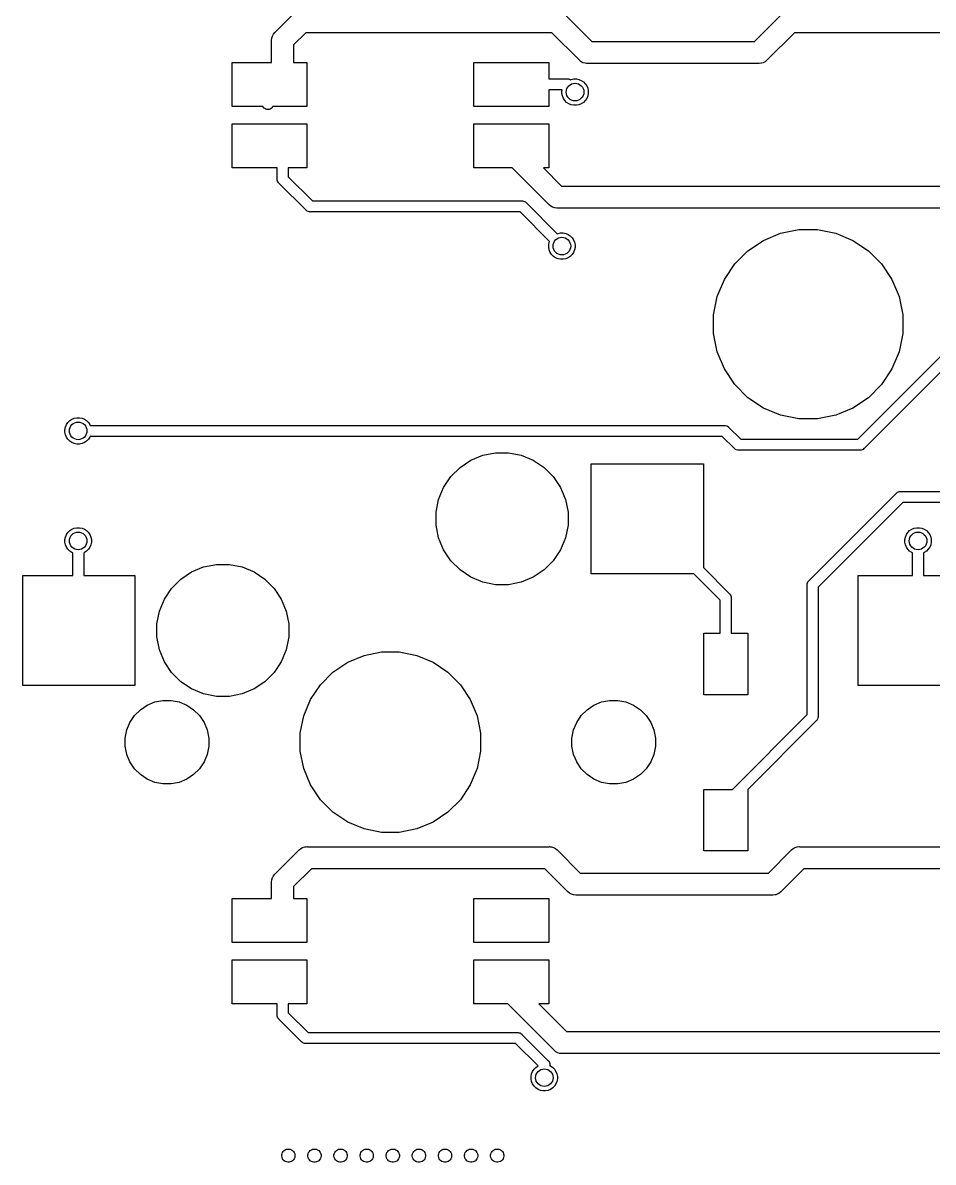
# Model space of a CAD drawing. Extents: x 0.5 to 11.2, y -4.1 to -0.9.
# Drawn here: x 0.463 to 1.278, y -3.281 to -2.261 of the extents above; entities that cross this region are included whole.
import ezdxf

# ---------------------------------------------------------------- set-up
doc = ezdxf.new("R2010")
doc.units = 0
doc.header["$MEASUREMENT"] = 0
doc.layers.add('BLACK', color=7, linetype='CONTINUOUS')

msp = doc.modelspace()

# ---------------------------------------------------------------- linework, layer by layer
at = {"layer": 'BLACK', "linetype": 'CONTINUOUS'}
for p, q in [((0.68856, -2.26947), (0.704608, -2.25342)), ((0.947558, -2.25342), (0.971892, -2.27776)), ((1.11763, -2.27776), (1.14197, -2.25342)), ((0.685477, -2.27484), (0.68604, -2.27299)), ((0.68604, -2.27299), (0.686082, -2.27291)), ((0.686082, -2.27291), (0.686954, -2.27128)), ((0.686954, -2.27128), (0.688184, -2.26978)), ((0.688184, -2.26978), (0.68856, -2.26947)), ((0.715986, -2.26988), (0.70502, -2.28085)), ((0.936179, -2.26988), (0.715986, -2.26988)), ((0.960514, -2.29422), (0.936179, -2.26988)), ((1.15334, -2.26988), (1.12901, -2.29422)), ((1.2863, -2.26988), (1.15334, -2.26988)), ((0.685287, -2.27677), (0.685477, -2.27484)), ((0.685335, -2.27725), (0.685287, -2.27677)), ((0.685335, -2.29646), (0.685335, -2.27725)), ((0.70502, -2.28085), (0.70502, -2.29646)), ((0.971892, -2.27776), (1.11763, -2.27776)), ((0.649902, -2.33583), (0.649902, -2.29646)), ((0.649902, -2.29646), (0.685335, -2.29646)), ((0.70502, -2.29646), (0.716831, -2.29646)), ((0.716831, -2.29646), (0.716831, -2.33583)), ((0.866437, -2.33583), (0.866437, -2.29646)), ((0.866437, -2.29646), (0.933366, -2.29646)), ((0.933366, -2.29646), (0.933366, -2.31122)), ((0.960822, -2.29459), (0.960514, -2.29422)), ((0.96232, -2.29582), (0.960822, -2.29459)), ((0.96403, -2.29674), (0.96232, -2.29582)), ((0.965886, -2.2973), (0.96403, -2.29674)), ((0.967332, -2.29744), (0.965886, -2.2973)), ((0.967815, -2.29749), (0.967332, -2.29744)), ((0.967332, -2.29744), (0.967332, -2.29744)), ((0.968298, -2.29744), (0.967815, -2.29749)), ((1.12122, -2.29744), (0.968298, -2.29744)), ((1.12171, -2.29749), (1.12122, -2.29744)), ((1.12364, -2.2973), (1.12171, -2.29749)), ((1.12397, -2.2972), (1.12364, -2.2973)), ((1.12549, -2.29674), (1.12397, -2.2972)), ((1.1272, -2.29582), (1.12549, -2.29674)), ((1.1287, -2.29459), (1.1272, -2.29582)), ((1.12901, -2.29422), (1.1287, -2.29459)), ((0.933366, -2.31122), (0.949857, -2.31122)), ((0.949857, -2.31122), (0.950098, -2.3112)), ((0.950098, -2.3112), (0.950339, -2.31122)), ((0.950339, -2.31122), (0.95034, -2.31122)), ((0.95034, -2.31122), (0.951063, -2.31129)), ((0.951063, -2.31129), (0.951991, -2.31157)), ((0.951991, -2.31157), (0.952775, -2.31199)), ((0.952775, -2.31199), (0.953543, -2.31167)), ((0.953543, -2.31167), (0.955825, -2.31122)), ((0.955825, -2.31122), (0.958151, -2.31122)), ((0.958151, -2.31122), (0.960433, -2.31167)), ((0.960433, -2.31167), (0.962583, -2.31256)), ((0.962583, -2.31256), (0.964517, -2.31386)), ((0.964517, -2.31386), (0.966162, -2.3155)), ((0.945337, -2.32106), (0.933366, -2.32106)), ((0.933366, -2.32106), (0.933366, -2.33583)), ((0.945177, -2.32187), (0.945337, -2.32106)), ((0.945177, -2.32419), (0.945177, -2.32187)), ((0.945631, -2.32648), (0.945177, -2.32419)), ((0.966162, -2.3155), (0.967455, -2.31744)), ((0.967455, -2.31744), (0.968345, -2.31959)), ((0.968345, -2.31959), (0.968799, -2.32187)), ((0.968799, -2.32419), (0.968345, -2.32648)), ((0.968799, -2.32187), (0.968799, -2.32419)), ((0.946521, -2.32863), (0.945631, -2.32648)), ((0.947814, -2.33056), (0.946521, -2.32863)), ((0.949459, -2.33221), (0.947814, -2.33056)), ((0.951394, -2.3335), (0.949459, -2.33221)), ((0.953543, -2.33439), (0.951394, -2.3335)), ((0.955825, -2.33484), (0.953543, -2.33439)), ((0.960433, -2.33439), (0.958151, -2.33484)), ((0.962583, -2.3335), (0.960433, -2.33439)), ((0.964517, -2.33221), (0.962583, -2.3335)), ((0.966162, -2.33056), (0.964517, -2.33221)), ((0.967455, -2.32863), (0.966162, -2.33056)), ((0.968345, -2.32648), (0.967455, -2.32863)), ((0.677312, -2.33583), (0.649902, -2.33583)), ((0.678758, -2.33727), (0.677312, -2.33583)), ((0.67932, -2.33773), (0.678758, -2.33727)), ((0.680175, -2.33819), (0.67932, -2.33773)), ((0.681102, -2.33847), (0.680175, -2.33819)), ((0.682067, -2.33857), (0.681102, -2.33847)), ((0.683032, -2.33847), (0.682067, -2.33857)), ((0.683959, -2.33819), (0.683032, -2.33847)), ((0.684814, -2.33773), (0.683959, -2.33819)), ((0.685564, -2.33712), (0.684814, -2.33773)), ((0.686179, -2.33637), (0.685564, -2.33712)), ((0.686469, -2.33583), (0.686179, -2.33637)), ((0.716831, -2.33583), (0.686469, -2.33583)), ((0.933366, -2.33583), (0.866437, -2.33583)), ((0.958151, -2.33484), (0.955825, -2.33484)), ((0.649902, -2.39094), (0.649902, -2.35157)), ((0.649902, -2.35157), (0.716831, -2.35157)), ((0.716831, -2.35157), (0.716831, -2.39094)), ((0.866437, -2.39094), (0.866437, -2.35157)), ((0.866437, -2.35157), (0.933366, -2.35157)), ((0.933366, -2.35157), (0.933366, -2.39094)), ((0.690256, -2.39094), (0.649902, -2.39094)), ((0.690256, -2.40055), (0.690256, -2.39094)), ((0.716831, -2.39094), (0.700098, -2.39094)), ((0.700098, -2.39094), (0.700098, -2.39875)), ((0.900746, -2.39094), (0.866437, -2.39094)), ((0.933348, -2.42355), (0.900746, -2.39094)), ((0.933366, -2.39094), (0.928585, -2.39094)), ((0.928585, -2.39094), (0.944726, -2.40709)), ((0.690232, -2.40079), (0.690256, -2.40055)), ((0.690327, -2.40175), (0.690232, -2.40079)), ((0.690609, -2.40268), (0.690327, -2.40175)), ((0.691066, -2.40353), (0.690609, -2.40268)), ((0.691521, -2.40409), (0.691066, -2.40353)), ((0.691681, -2.40428), (0.691521, -2.40409)), ((0.691868, -2.40444), (0.691681, -2.40428)), ((0.716133, -2.4287), (0.691868, -2.40444)), ((0.700098, -2.39875), (0.721822, -2.42047)), ((0.944726, -2.40709), (1.45212, -2.40709)), ((0.721822, -2.42047), (0.909503, -2.42047)), ((0.909503, -2.42047), (0.909744, -2.42045)), ((0.909744, -2.42045), (0.909985, -2.42047)), ((0.909985, -2.42047), (0.909986, -2.42047)), ((0.909986, -2.42047), (0.910709, -2.42054)), ((0.910709, -2.42054), (0.911636, -2.42083)), ((0.911636, -2.42083), (0.912491, -2.42128)), ((0.912491, -2.42128), (0.913241, -2.4219)), ((0.913241, -2.4219), (0.913395, -2.42208)), ((0.913395, -2.42208), (0.941059, -2.44975)), ((0.933656, -2.42392), (0.933348, -2.42355)), ((0.935155, -2.42515), (0.933656, -2.42392)), ((0.936788, -2.42603), (0.935155, -2.42515)), ((0.936865, -2.42607), (0.936788, -2.42603)), ((0.93872, -2.42663), (0.936865, -2.42607)), ((0.716287, -2.42889), (0.716133, -2.4287)), ((0.716474, -2.42904), (0.716287, -2.42889)), ((0.716823, -2.42933), (0.716474, -2.42904)), ((0.716474, -2.42904), (0.716474, -2.42904)), ((0.717036, -2.42951), (0.716823, -2.42933)), ((0.717891, -2.42996), (0.717036, -2.42951)), ((0.718819, -2.43024), (0.717891, -2.42996)), ((0.719542, -2.43031), (0.718819, -2.43024)), ((0.719783, -2.43034), (0.719542, -2.43031)), ((0.719542, -2.43031), (0.719542, -2.43031)), ((0.720024, -2.43031), (0.719783, -2.43034)), ((0.907706, -2.43031), (0.720024, -2.43031)), ((0.934099, -2.45671), (0.907706, -2.43031)), ((0.94065, -2.42682), (0.93872, -2.42663)), ((0.941133, -2.42677), (0.94065, -2.42682)), ((1.44853, -2.42677), (0.941133, -2.42677)), ((1.14096, -2.44932), (1.15731, -2.44606)), ((1.15731, -2.44606), (1.17399, -2.44606)), ((1.17399, -2.44606), (1.19034, -2.44932)), ((0.93382, -2.45738), (0.934099, -2.45671)), ((0.941059, -2.44975), (0.941732, -2.44947)), ((0.941732, -2.44947), (0.944014, -2.44902)), ((0.944014, -2.44902), (0.94634, -2.44902)), ((0.94634, -2.44902), (0.948622, -2.44947)), ((0.948622, -2.44947), (0.950772, -2.45036)), ((0.950772, -2.45036), (0.952706, -2.45165)), ((0.952706, -2.45165), (0.954351, -2.4533)), ((0.954351, -2.4533), (0.955644, -2.45523)), ((0.955644, -2.45523), (0.956534, -2.45738)), ((1.11169, -2.46496), (1.12555, -2.4557)), ((1.12555, -2.4557), (1.14096, -2.44932)), ((1.19034, -2.44932), (1.20574, -2.4557)), ((1.20574, -2.4557), (1.21961, -2.46496)), ((0.933366, -2.45966), (0.93382, -2.45738)), ((0.933366, -2.46199), (0.933366, -2.45966)), ((0.93382, -2.46427), (0.933366, -2.46199)), ((0.93471, -2.46642), (0.93382, -2.46427)), ((0.936003, -2.46836), (0.93471, -2.46642)), ((0.955644, -2.46642), (0.954351, -2.46836)), ((0.956534, -2.46427), (0.955644, -2.46642)), ((0.956534, -2.45738), (0.956988, -2.45966)), ((0.956988, -2.46199), (0.956534, -2.46427)), ((0.956988, -2.45966), (0.956988, -2.46199)), ((1.0999, -2.47675), (1.11169, -2.46496)), ((1.21961, -2.46496), (1.2314, -2.47675)), ((0.937648, -2.47), (0.936003, -2.46836)), ((0.939583, -2.47129), (0.937648, -2.47)), ((0.941732, -2.47218), (0.939583, -2.47129)), ((0.944014, -2.47264), (0.941732, -2.47218)), ((0.94634, -2.47264), (0.944014, -2.47264)), ((0.948622, -2.47218), (0.94634, -2.47264)), ((0.950772, -2.47129), (0.948622, -2.47218)), ((0.952706, -2.47), (0.950772, -2.47129)), ((0.954351, -2.46836), (0.952706, -2.47)), ((1.09064, -2.49061), (1.0999, -2.47675)), ((1.2314, -2.47675), (1.24066, -2.49061)), ((1.08426, -2.50602), (1.09064, -2.49061)), ((1.24066, -2.49061), (1.24704, -2.50602)), ((1.081, -2.52237), (1.08426, -2.50602)), ((1.24704, -2.50602), (1.2503, -2.52237)), ((1.21007, -2.63366), (1.33503, -2.5087)), ((1.34072, -2.51693), (1.21576, -2.64189)), ((1.081, -2.53905), (1.081, -2.52237)), ((1.2503, -2.52237), (1.2503, -2.53905)), ((1.08426, -2.5554), (1.081, -2.53905)), ((1.2503, -2.53905), (1.24704, -2.5554)), ((1.09064, -2.5708), (1.08426, -2.5554)), ((1.24704, -2.5554), (1.24066, -2.5708)), ((1.0999, -2.58467), (1.09064, -2.5708)), ((1.24066, -2.5708), (1.2314, -2.58467)), ((1.11169, -2.59646), (1.0999, -2.58467)), ((1.2314, -2.58467), (1.21961, -2.59646)), ((1.12555, -2.60572), (1.11169, -2.59646)), ((1.21961, -2.59646), (1.20574, -2.60572)), ((1.14096, -2.6121), (1.12555, -2.60572)), ((1.20574, -2.60572), (1.19034, -2.6121)), ((0.501639, -2.62059), (0.502932, -2.61865)), ((0.502932, -2.61865), (0.504577, -2.61701)), ((0.504577, -2.61701), (0.506512, -2.61571)), ((0.506512, -2.61571), (0.508661, -2.61482)), ((0.508661, -2.61482), (0.510943, -2.61437)), ((0.510943, -2.61437), (0.51327, -2.61437)), ((0.51327, -2.61437), (0.515551, -2.61482)), ((0.515551, -2.61482), (0.517701, -2.61571)), ((0.517701, -2.61571), (0.519635, -2.61701)), ((0.519635, -2.61701), (0.521281, -2.61865)), ((0.521281, -2.61865), (0.522573, -2.62059)), ((1.15731, -2.61535), (1.14096, -2.6121)), ((1.17399, -2.61535), (1.15731, -2.61535)), ((1.19034, -2.6121), (1.17399, -2.61535)), ((0.500295, -2.62502), (0.500749, -2.62274)), ((0.500295, -2.62734), (0.500295, -2.62502)), ((0.500749, -2.62963), (0.500295, -2.62734)), ((0.500749, -2.62274), (0.501639, -2.62059)), ((0.501639, -2.63178), (0.500749, -2.62963)), ((0.522573, -2.62059), (0.522852, -2.62126)), ((0.522852, -2.62126), (1.09061, -2.62126)), ((1.09061, -2.62126), (1.09085, -2.62124)), ((1.09085, -2.62124), (1.09109, -2.62126)), ((1.09109, -2.62126), (1.09109, -2.62126)), ((1.09109, -2.62126), (1.09181, -2.62133)), ((1.09181, -2.62133), (1.09274, -2.62161)), ((1.09274, -2.62161), (1.09359, -2.62207)), ((1.09359, -2.62207), (1.09434, -2.62268)), ((1.09434, -2.62268), (1.0945, -2.62287)), ((1.0945, -2.62287), (1.10529, -2.63366)), ((0.502932, -2.63371), (0.501639, -2.63178)), ((0.504577, -2.63536), (0.502932, -2.63371)), ((0.506512, -2.63665), (0.504577, -2.63536)), ((0.508661, -2.63754), (0.506512, -2.63665)), ((0.510943, -2.63799), (0.508661, -2.63754)), ((0.51327, -2.63799), (0.510943, -2.63799)), ((0.515551, -2.63754), (0.51327, -2.63799)), ((0.517701, -2.63665), (0.515551, -2.63754)), ((0.519635, -2.63536), (0.517701, -2.63665)), ((0.521281, -2.63371), (0.519635, -2.63536)), ((0.522573, -2.63178), (0.521281, -2.63371)), ((0.522852, -2.6311), (0.522573, -2.63178)), ((1.08881, -2.6311), (0.522852, -2.6311)), ((1.0996, -2.64189), (1.08881, -2.6311)), ((1.10529, -2.63366), (1.21007, -2.63366)), ((0.863661, -2.65239), (0.874408, -2.64794)), ((0.874408, -2.64794), (0.885817, -2.64567)), ((0.885817, -2.64567), (0.89745, -2.64567)), ((0.89745, -2.64567), (0.90886, -2.64794)), ((0.90886, -2.64794), (0.919607, -2.65239)), ((1.09975, -2.64208), (1.0996, -2.64189)), ((1.09994, -2.64223), (1.09975, -2.64208)), ((1.1004, -2.64261), (1.09994, -2.64223)), ((1.09994, -2.64223), (1.09994, -2.64223)), ((1.1005, -2.64269), (1.1004, -2.64261)), ((1.10136, -2.64315), (1.1005, -2.64269)), ((1.10228, -2.64343), (1.10136, -2.64315)), ((1.10301, -2.6435), (1.10228, -2.64343)), ((1.10325, -2.64353), (1.10301, -2.6435)), ((1.10301, -2.6435), (1.10301, -2.6435)), ((1.10349, -2.6435), (1.10325, -2.64353)), ((1.21187, -2.6435), (1.10349, -2.6435)), ((1.21211, -2.64353), (1.21187, -2.6435)), ((1.21235, -2.6435), (1.21211, -2.64353)), ((1.21307, -2.64343), (1.21235, -2.6435)), ((1.21235, -2.6435), (1.21235, -2.6435)), ((1.214, -2.64315), (1.21307, -2.64343)), ((1.21485, -2.64269), (1.214, -2.64315)), ((1.2156, -2.64208), (1.21485, -2.64269)), ((1.21576, -2.64189), (1.2156, -2.64208)), ((0.845763, -2.66708), (0.853988, -2.65885)), ((0.853988, -2.65885), (0.863661, -2.65239)), ((0.919607, -2.65239), (0.929279, -2.65885)), ((0.929279, -2.65885), (0.937505, -2.66708)), ((0.971437, -2.75394), (0.971437, -2.65551)), ((0.971437, -2.65551), (1.07183, -2.65551)), ((1.07183, -2.65551), (1.07183, -2.74855)), ((0.8393, -2.67675), (0.845763, -2.66708)), ((0.937505, -2.66708), (0.943968, -2.67675)), ((0.834848, -2.6875), (0.8393, -2.67675)), ((0.943968, -2.67675), (0.94842, -2.6875)), ((1.24502, -2.68159), (1.24558, -2.68112)), ((1.24558, -2.68112), (1.24643, -2.68067)), ((1.24643, -2.68067), (1.24736, -2.68039)), ((1.24736, -2.68039), (1.24809, -2.68031)), ((1.24809, -2.68031), (1.24833, -2.68029)), ((1.24809, -2.68031), (1.24809, -2.68031)), ((1.24833, -2.68029), (1.24857, -2.68031)), ((1.24857, -2.68031), (1.48824, -2.68031)), ((0.832579, -2.69891), (0.834848, -2.6875)), ((0.94842, -2.6875), (0.950689, -2.69891)), ((1.16628, -2.76033), (1.24468, -2.68193)), ((1.25037, -2.69016), (1.17451, -2.76601)), ((1.24468, -2.68193), (1.24483, -2.68174)), ((1.24483, -2.68174), (1.24502, -2.68159)), ((1.24502, -2.68159), (1.24502, -2.68159)), ((1.48645, -2.69016), (1.25037, -2.69016)), ((0.832579, -2.71054), (0.832579, -2.69891)), ((0.950689, -2.69891), (0.950689, -2.71054)), ((0.834848, -2.72195), (0.832579, -2.71054)), ((0.950689, -2.71054), (0.94842, -2.72195)), ((0.500295, -2.72344), (0.500749, -2.72116)), ((0.500749, -2.72116), (0.501639, -2.71901)), ((0.501639, -2.71901), (0.502932, -2.71708)), ((0.502932, -2.71708), (0.504577, -2.71543)), ((0.504577, -2.71543), (0.506512, -2.71414)), ((0.506512, -2.71414), (0.508661, -2.71325)), ((0.508661, -2.71325), (0.510943, -2.7128)), ((0.510943, -2.7128), (0.51327, -2.7128)), ((0.51327, -2.7128), (0.515551, -2.71325)), ((0.515551, -2.71325), (0.517701, -2.71414)), ((0.517701, -2.71414), (0.519635, -2.71543)), ((0.519635, -2.71543), (0.521281, -2.71708)), ((0.521281, -2.71708), (0.522573, -2.71901)), ((0.522573, -2.71901), (0.523463, -2.72116)), ((0.523463, -2.72116), (0.523917, -2.72344)), ((0.8393, -2.7327), (0.834848, -2.72195)), ((0.94842, -2.72195), (0.943968, -2.7327)), ((1.25226, -2.72344), (1.25272, -2.72116)), ((1.25272, -2.72116), (1.25361, -2.71901)), ((1.25361, -2.71901), (1.2549, -2.71708)), ((1.2549, -2.71708), (1.25655, -2.71543)), ((1.25655, -2.71543), (1.25848, -2.71414)), ((1.25848, -2.71414), (1.26063, -2.71325)), ((1.26063, -2.71325), (1.26291, -2.7128)), ((1.26291, -2.7128), (1.26524, -2.7128)), ((1.26524, -2.7128), (1.26752, -2.71325)), ((1.26752, -2.71325), (1.26967, -2.71414)), ((1.26967, -2.71414), (1.2716, -2.71543)), ((1.2716, -2.71543), (1.27325, -2.71708)), ((1.27325, -2.71708), (1.27454, -2.71901)), ((1.27454, -2.71901), (1.27543, -2.72116)), ((1.27543, -2.72116), (1.27589, -2.72344)), ((0.500295, -2.72577), (0.500295, -2.72344)), ((0.500749, -2.72805), (0.500295, -2.72577)), ((0.501639, -2.7302), (0.500749, -2.72805)), ((0.502932, -2.73214), (0.501639, -2.7302)), ((0.504577, -2.73378), (0.502932, -2.73214)), ((0.521281, -2.73214), (0.519635, -2.73378)), ((0.522573, -2.7302), (0.521281, -2.73214)), ((0.523463, -2.72805), (0.522573, -2.7302)), ((0.523917, -2.72577), (0.523463, -2.72805)), ((0.523917, -2.72344), (0.523917, -2.72577)), ((1.25226, -2.72577), (1.25226, -2.72344)), ((1.25272, -2.72805), (1.25226, -2.72577)), ((1.25361, -2.7302), (1.25272, -2.72805)), ((1.2549, -2.73214), (1.25361, -2.7302)), ((1.25655, -2.73378), (1.2549, -2.73214)), ((1.27325, -2.73214), (1.2716, -2.73378)), ((1.27454, -2.7302), (1.27325, -2.73214)), ((1.27543, -2.72805), (1.27454, -2.7302)), ((1.27589, -2.72577), (1.27543, -2.72805)), ((1.27589, -2.72344), (1.27589, -2.72577)), ((0.506512, -2.73507), (0.504577, -2.73378)), ((0.507185, -2.73535), (0.506512, -2.73507)), ((0.507185, -2.75551), (0.507185, -2.73535)), ((0.517701, -2.73507), (0.517028, -2.73535)), ((0.517028, -2.73535), (0.517028, -2.75551)), ((0.519635, -2.73378), (0.517701, -2.73507)), ((0.845763, -2.74237), (0.8393, -2.7327)), ((0.853988, -2.7506), (0.845763, -2.74237)), ((0.937505, -2.74237), (0.929279, -2.7506)), ((0.943968, -2.7327), (0.937505, -2.74237)), ((1.25848, -2.73507), (1.25655, -2.73378)), ((1.25915, -2.73535), (1.25848, -2.73507)), ((1.25915, -2.75551), (1.25915, -2.73535)), ((1.26967, -2.73507), (1.269, -2.73535)), ((1.269, -2.73535), (1.269, -2.75551)), ((1.2716, -2.73378), (1.26967, -2.73507)), ((0.603988, -2.75885), (0.613661, -2.75239)), ((0.613661, -2.75239), (0.624408, -2.74794)), ((0.624408, -2.74794), (0.635817, -2.74567)), ((0.635817, -2.74567), (0.64745, -2.74567)), ((0.64745, -2.74567), (0.65886, -2.74794)), ((0.65886, -2.74794), (0.669607, -2.75239)), ((0.669607, -2.75239), (0.679279, -2.75885)), ((0.863661, -2.75706), (0.853988, -2.7506)), ((0.929279, -2.7506), (0.919607, -2.75706)), ((1.07183, -2.74855), (1.09522, -2.77194)), ((0.4625, -2.85394), (0.4625, -2.75551)), ((0.4625, -2.75551), (0.507185, -2.75551)), ((0.517028, -2.75551), (0.562894, -2.75551)), ((0.562894, -2.75551), (0.562894, -2.85394)), ((0.595763, -2.76708), (0.603988, -2.75885)), ((0.679279, -2.75885), (0.687505, -2.76708)), ((0.874408, -2.76151), (0.863661, -2.75706)), ((0.885817, -2.76378), (0.874408, -2.76151)), ((0.90886, -2.76151), (0.89745, -2.76378)), ((0.919607, -2.75706), (0.90886, -2.76151)), ((1.0633, -2.75394), (0.971437, -2.75394)), ((1.08699, -2.77763), (1.0633, -2.75394)), ((1.16474, -2.76301), (1.16502, -2.76208)), ((1.16502, -2.76208), (1.16547, -2.76123)), ((1.16547, -2.76123), (1.16594, -2.76067)), ((1.16594, -2.76067), (1.16609, -2.76048)), ((1.16594, -2.76067), (1.16594, -2.76067)), ((1.16609, -2.76048), (1.16628, -2.76033)), ((1.21053, -2.85394), (1.21053, -2.75551)), ((1.21053, -2.75551), (1.25915, -2.75551)), ((1.269, -2.75551), (1.31093, -2.75551)), ((0.5893, -2.77675), (0.595763, -2.76708)), ((0.687505, -2.76708), (0.693968, -2.77675)), ((0.89745, -2.76378), (0.885817, -2.76378)), ((1.09522, -2.77194), (1.09541, -2.77209)), ((1.09541, -2.77209), (1.09556, -2.77228)), ((1.09556, -2.77228), (1.09556, -2.77228)), ((1.09556, -2.77228), (1.09569, -2.77244)), ((1.09569, -2.77244), (1.09602, -2.77284)), ((1.09602, -2.77284), (1.09648, -2.7737)), ((1.16464, -2.76398), (1.16474, -2.76301)), ((1.16467, -2.76422), (1.16464, -2.76398)), ((1.16467, -2.88005), (1.16467, -2.76422)), ((1.17451, -2.76601), (1.17451, -2.88185)), ((0.584848, -2.7875), (0.5893, -2.77675)), ((0.693968, -2.77675), (0.69842, -2.7875)), ((1.08699, -2.80716), (1.08699, -2.77763)), ((1.09648, -2.7737), (1.09676, -2.77463)), ((1.09676, -2.77463), (1.09683, -2.77535)), ((1.09683, -2.77535), (1.09683, -2.77535)), ((1.09683, -2.77535), (1.09685, -2.77559)), ((1.09685, -2.77559), (1.09683, -2.77583)), ((1.09683, -2.77583), (1.09683, -2.80716)), ((0.582579, -2.79891), (0.584848, -2.7875)), ((0.69842, -2.7875), (0.700689, -2.79891)), ((0.582579, -2.81054), (0.582579, -2.79891)), ((0.700689, -2.79891), (0.700689, -2.81054)), ((0.584848, -2.82195), (0.582579, -2.81054)), ((0.700689, -2.81054), (0.69842, -2.82195)), ((1.07222, -2.86228), (1.07222, -2.80716)), ((1.07222, -2.80716), (1.08699, -2.80716)), ((1.09683, -2.80716), (1.11159, -2.80716)), ((1.11159, -2.80716), (1.11159, -2.86228)), ((0.5893, -2.8327), (0.584848, -2.82195)), ((0.69842, -2.82195), (0.693968, -2.8327)), ((0.768092, -2.82712), (0.783685, -2.82402)), ((0.783685, -2.82402), (0.799583, -2.82402)), ((0.799583, -2.82402), (0.815176, -2.82712)), ((0.595763, -2.84237), (0.5893, -2.8327)), ((0.693968, -2.8327), (0.687505, -2.84237)), ((0.740185, -2.84203), (0.753404, -2.8332)), ((0.753404, -2.8332), (0.768092, -2.82712)), ((0.815176, -2.82712), (0.829864, -2.8332)), ((0.829864, -2.8332), (0.843083, -2.84203)), ((0.603988, -2.8506), (0.595763, -2.84237)), ((0.687505, -2.84237), (0.679279, -2.8506)), ((0.728943, -2.85328), (0.740185, -2.84203)), ((0.843083, -2.84203), (0.854324, -2.85328)), ((0.562894, -2.85394), (0.4625, -2.85394)), ((0.613661, -2.85706), (0.603988, -2.8506)), ((0.679279, -2.8506), (0.669607, -2.85706)), ((0.720111, -2.86649), (0.728943, -2.85328)), ((0.854324, -2.85328), (0.863157, -2.86649)), ((1.31093, -2.85394), (1.21053, -2.85394)), ((0.624408, -2.86151), (0.613661, -2.85706)), ((0.635817, -2.86378), (0.624408, -2.86151)), ((0.64745, -2.86378), (0.635817, -2.86378)), ((0.65886, -2.86151), (0.64745, -2.86378)), ((0.669607, -2.85706), (0.65886, -2.86151)), ((1.11159, -2.86228), (1.07222, -2.86228)), ((0.567792, -2.87567), (0.573918, -2.87158)), ((0.573918, -2.87158), (0.580724, -2.86876)), ((0.580724, -2.86876), (0.58795, -2.86732)), ((0.58795, -2.86732), (0.595318, -2.86732)), ((0.595318, -2.86732), (0.602544, -2.86876)), ((0.602544, -2.86876), (0.60935, -2.87158)), ((0.60935, -2.87158), (0.615476, -2.87567)), ((0.714027, -2.88118), (0.720111, -2.86649)), ((0.863157, -2.86649), (0.869241, -2.88118)), ((0.967792, -2.87567), (0.973918, -2.87158)), ((0.973918, -2.87158), (0.980724, -2.86876)), ((0.980724, -2.86876), (0.98795, -2.86732)), ((0.98795, -2.86732), (0.995318, -2.86732)), ((0.995318, -2.86732), (1.00254, -2.86876)), ((1.00254, -2.86876), (1.00935, -2.87158)), ((1.00935, -2.87158), (1.01548, -2.87567)), ((0.558489, -2.88701), (0.562582, -2.88088)), ((0.562582, -2.88088), (0.567792, -2.87567)), ((0.615476, -2.87567), (0.620686, -2.88088)), ((0.620686, -2.88088), (0.624779, -2.88701)), ((0.710925, -2.89678), (0.714027, -2.88118)), ((0.869241, -2.88118), (0.872343, -2.89678)), ((0.958489, -2.88701), (0.962582, -2.88088)), ((0.962582, -2.88088), (0.967792, -2.87567)), ((1.01548, -2.87567), (1.02069, -2.88088)), ((1.02069, -2.88088), (1.02478, -2.88701)), ((1.09779, -2.94692), (1.16467, -2.88005)), ((1.1737, -2.88483), (1.17324, -2.8854)), ((1.17407, -2.88413), (1.1737, -2.88483)), ((1.17416, -2.88398), (1.17407, -2.88413)), ((1.17444, -2.88305), (1.17416, -2.88398)), ((1.17451, -2.88233), (1.17444, -2.88305)), ((1.17451, -2.88185), (1.17453, -2.88209)), ((1.17453, -2.88209), (1.17451, -2.88233)), ((1.17451, -2.88233), (1.17451, -2.88233)), ((0.554232, -2.90104), (0.55567, -2.89381)), ((0.55567, -2.89381), (0.558489, -2.88701)), ((0.624779, -2.88701), (0.627598, -2.89381)), ((0.627598, -2.89381), (0.629035, -2.90104)), ((0.954232, -2.90104), (0.95567, -2.89381)), ((0.95567, -2.89381), (0.958489, -2.88701)), ((1.02478, -2.88701), (1.0276, -2.89381)), ((1.0276, -2.89381), (1.02904, -2.90104)), ((1.1729, -2.88574), (1.11159, -2.94704)), ((1.17308, -2.88558), (1.1729, -2.88574)), ((1.17324, -2.8854), (1.17308, -2.88558)), ((1.17324, -2.8854), (1.17324, -2.8854)), ((0.554232, -2.90841), (0.554232, -2.90104)), ((0.629035, -2.90104), (0.629035, -2.90841)), ((0.710925, -2.91267), (0.710925, -2.89678)), ((0.872343, -2.89678), (0.872343, -2.91267)), ((0.954232, -2.90841), (0.954232, -2.90104)), ((1.02904, -2.90104), (1.02904, -2.90841)), ((0.55567, -2.91563), (0.554232, -2.90841)), ((0.558489, -2.92244), (0.55567, -2.91563)), ((0.627598, -2.91563), (0.624779, -2.92244)), ((0.629035, -2.90841), (0.627598, -2.91563)), ((0.714027, -2.92827), (0.710925, -2.91267)), ((0.872343, -2.91267), (0.869241, -2.92827)), ((0.95567, -2.91563), (0.954232, -2.90841)), ((0.958489, -2.92244), (0.95567, -2.91563)), ((1.0276, -2.91563), (1.02478, -2.92244)), ((1.02904, -2.90841), (1.0276, -2.91563)), ((0.562582, -2.92857), (0.558489, -2.92244)), ((0.624779, -2.92244), (0.620686, -2.92857)), ((0.962582, -2.92857), (0.958489, -2.92244)), ((1.02478, -2.92244), (1.02069, -2.92857)), ((0.567792, -2.93378), (0.562582, -2.92857)), ((0.573918, -2.93787), (0.567792, -2.93378)), ((0.615476, -2.93378), (0.60935, -2.93787)), ((0.620686, -2.92857), (0.615476, -2.93378)), ((0.720111, -2.94295), (0.714027, -2.92827)), ((0.869241, -2.92827), (0.863157, -2.94295)), ((0.967792, -2.93378), (0.962582, -2.92857)), ((0.973918, -2.93787), (0.967792, -2.93378)), ((1.01548, -2.93378), (1.00935, -2.93787)), ((1.02069, -2.92857), (1.01548, -2.93378)), ((0.580724, -2.94069), (0.573918, -2.93787)), ((0.58795, -2.94213), (0.580724, -2.94069)), ((0.595318, -2.94213), (0.58795, -2.94213)), ((0.602544, -2.94069), (0.595318, -2.94213)), ((0.60935, -2.93787), (0.602544, -2.94069)), ((0.728943, -2.95617), (0.720111, -2.94295)), ((0.863157, -2.94295), (0.854324, -2.95617)), ((0.980724, -2.94069), (0.973918, -2.93787)), ((0.98795, -2.94213), (0.980724, -2.94069)), ((0.995318, -2.94213), (0.98795, -2.94213)), ((1.00254, -2.94069), (0.995318, -2.94213)), ((1.00935, -2.93787), (1.00254, -2.94069)), ((0.740185, -2.96741), (0.728943, -2.95617)), ((0.854324, -2.95617), (0.843083, -2.96741)), ((1.07222, -3.00204), (1.07222, -2.94692)), ((1.07222, -2.94692), (1.09779, -2.94692)), ((1.11159, -2.94704), (1.11159, -3.00204)), ((0.753404, -2.97625), (0.740185, -2.96741)), ((0.768092, -2.98233), (0.753404, -2.97625)), ((0.829864, -2.97625), (0.815176, -2.98233)), ((0.843083, -2.96741), (0.829864, -2.97625)), ((0.783685, -2.98543), (0.768092, -2.98233)), ((0.799583, -2.98543), (0.783685, -2.98543)), ((0.815176, -2.98233), (0.799583, -2.98543)), ((0.68856, -3.02242), (0.709529, -3.00145)), ((0.709529, -3.00145), (0.709837, -3.00108)), ((0.709837, -3.00108), (0.711336, -2.99985)), ((0.711336, -2.99985), (0.713046, -2.99893)), ((0.713046, -2.99893), (0.714901, -2.99837)), ((0.714901, -2.99837), (0.716347, -2.99823)), ((0.716347, -2.99823), (0.716831, -2.99818)), ((0.716347, -2.99823), (0.716347, -2.99823)), ((0.716831, -2.99818), (0.717314, -2.99823)), ((0.717314, -2.99823), (0.933473, -2.99823)), ((0.933473, -2.99823), (0.933957, -2.99818)), ((0.933957, -2.99818), (0.93444, -2.99823)), ((0.93444, -2.99823), (0.935886, -2.99837)), ((0.935886, -2.99837), (0.937741, -2.99893)), ((0.937741, -2.99893), (0.939451, -2.99985)), ((0.939451, -2.99985), (0.94095, -3.00108)), ((0.94095, -3.00108), (0.941259, -3.00145)), ((0.941259, -3.00145), (0.961656, -3.02185)), ((1.11159, -3.00204), (1.07222, -3.00204)), ((1.13008, -3.02185), (1.15047, -3.00145)), ((1.15047, -3.00145), (1.15078, -3.00108)), ((1.15078, -3.00108), (1.15228, -2.99985)), ((1.15228, -2.99985), (1.15399, -2.99893)), ((1.15399, -2.99893), (1.15496, -2.99864)), ((1.15496, -2.99864), (1.15585, -2.99837)), ((1.15585, -2.99837), (1.15778, -2.99818)), ((1.15778, -2.99818), (1.15826, -2.99823)), ((1.15826, -2.99823), (1.3817, -2.99823)), ((0.685287, -3.02972), (0.685477, -3.02779)), ((0.685477, -3.02779), (0.68604, -3.02594)), ((0.68604, -3.02594), (0.686342, -3.02537)), ((0.686342, -3.02537), (0.686954, -3.02423)), ((0.686954, -3.02423), (0.688184, -3.02273)), ((0.688184, -3.02273), (0.68856, -3.02242)), ((0.720908, -3.01791), (0.70502, -3.0338)), ((0.92988, -3.01791), (0.720908, -3.01791)), ((0.950277, -3.03831), (0.92988, -3.01791)), ((0.961656, -3.02185), (1.13008, -3.02185)), ((1.16185, -3.01791), (1.14146, -3.03831)), ((1.3743, -3.01791), (1.16185, -3.01791)), ((0.685335, -3.03021), (0.685287, -3.02972)), ((0.685335, -3.04449), (0.685335, -3.03021)), ((0.70502, -3.0338), (0.70502, -3.04449)), ((0.649902, -3.08386), (0.649902, -3.04449)), ((0.649902, -3.04449), (0.685335, -3.04449)), ((0.70502, -3.04449), (0.716831, -3.04449)), ((0.716831, -3.04449), (0.716831, -3.08386)), ((0.866437, -3.08386), (0.866437, -3.04449)), ((0.866437, -3.04449), (0.933366, -3.04449)), ((0.933366, -3.04449), (0.933366, -3.08386)), ((0.950585, -3.03869), (0.950277, -3.03831)), ((0.952084, -3.03992), (0.950585, -3.03869)), ((0.95325, -3.04054), (0.952084, -3.03992)), ((0.953794, -3.04083), (0.95325, -3.04054)), ((0.955649, -3.04139), (0.953794, -3.04083)), ((0.957579, -3.04158), (0.955649, -3.04139)), ((0.958062, -3.04154), (0.957579, -3.04158)), ((1.13367, -3.04154), (0.958062, -3.04154)), ((1.13415, -3.04158), (1.13367, -3.04154)), ((1.13608, -3.04139), (1.13415, -3.04158)), ((1.13673, -3.0412), (1.13608, -3.04139)), ((1.13794, -3.04083), (1.13673, -3.0412)), ((1.13965, -3.03992), (1.13794, -3.04083)), ((1.14115, -3.03869), (1.13965, -3.03992)), ((1.14146, -3.03831), (1.14115, -3.03869)), ((0.716831, -3.08386), (0.649902, -3.08386)), ((0.933366, -3.08386), (0.866437, -3.08386)), ((0.649902, -3.13898), (0.649902, -3.09961)), ((0.649902, -3.09961), (0.716831, -3.09961)), ((0.716831, -3.09961), (0.716831, -3.13898)), ((0.866437, -3.13898), (0.866437, -3.09961)), ((0.866437, -3.09961), (0.933366, -3.09961)), ((0.933366, -3.09961), (0.933366, -3.13898)), ((0.690256, -3.13898), (0.649902, -3.13898)), ((0.690256, -3.14858), (0.690256, -3.13898)), ((0.716831, -3.13898), (0.700098, -3.13898)), ((0.700098, -3.13898), (0.700098, -3.14678)), ((0.896809, -3.13898), (0.866437, -3.13898)), ((0.937876, -3.18004), (0.896809, -3.13898)), ((0.933366, -3.13898), (0.924648, -3.13898)), ((0.924648, -3.13898), (0.949254, -3.16358)), ((0.690232, -3.14882), (0.690256, -3.14858)), ((0.690327, -3.14978), (0.690232, -3.14882)), ((0.690609, -3.15071), (0.690327, -3.14978)), ((0.700098, -3.14678), (0.717885, -3.16457)), ((0.691066, -3.15157), (0.690609, -3.15071)), ((0.691432, -3.15201), (0.691066, -3.15157)), ((0.691681, -3.15232), (0.691432, -3.15201)), ((0.691868, -3.15247), (0.691681, -3.15232)), ((0.712196, -3.1728), (0.691868, -3.15247)), ((0.717885, -3.16457), (0.905566, -3.16457)), ((0.905566, -3.16457), (0.905807, -3.16454)), ((0.905807, -3.16454), (0.906048, -3.16457)), ((0.906048, -3.16457), (0.906049, -3.16457)), ((0.906049, -3.16457), (0.906772, -3.16464)), ((0.906772, -3.16464), (0.907699, -3.16492)), ((0.907699, -3.16492), (0.908554, -3.16538)), ((0.908554, -3.16538), (0.909304, -3.16599)), ((0.909304, -3.16599), (0.909458, -3.16618)), ((0.909458, -3.16618), (0.932738, -3.18946)), ((0.949254, -3.16358), (1.67338, -3.16358)), ((0.71235, -3.17298), (0.712196, -3.1728)), ((0.712537, -3.17314), (0.71235, -3.17298)), ((0.713099, -3.1736), (0.712537, -3.17314)), ((0.712537, -3.17314), (0.712537, -3.17314)), ((0.713954, -3.17406), (0.713099, -3.1736)), ((0.714882, -3.17434), (0.713954, -3.17406)), ((0.715605, -3.17441), (0.714882, -3.17434)), ((0.715846, -3.17443), (0.715605, -3.17441)), ((0.715605, -3.17441), (0.715605, -3.17441)), ((0.716087, -3.17441), (0.715846, -3.17443)), ((0.903769, -3.17441), (0.716087, -3.17441)), ((0.923822, -3.19446), (0.903769, -3.17441)), ((0.938184, -3.18042), (0.937876, -3.18004)), ((0.939683, -3.18165), (0.938184, -3.18042)), ((0.932738, -3.18946), (0.932926, -3.18961)), ((0.932926, -3.18961), (0.93308, -3.1898)), ((0.93308, -3.1898), (0.93308, -3.1898)), ((0.93308, -3.1898), (0.933541, -3.19036)), ((0.933541, -3.19036), (0.933621, -3.19051)), ((0.933621, -3.19051), (0.933998, -3.19122)), ((0.94087, -3.18228), (0.939683, -3.18165)), ((0.941392, -3.18256), (0.94087, -3.18228)), ((0.943248, -3.18313), (0.941392, -3.18256)), ((0.945177, -3.18332), (0.943248, -3.18313)), ((0.94566, -3.18327), (0.945177, -3.18332)), ((1.69666, -3.18327), (0.94566, -3.18327)), ((0.918072, -3.20148), (0.918962, -3.19933)), ((0.918962, -3.19933), (0.920255, -3.19739)), ((0.920255, -3.19739), (0.9219, -3.19575)), ((0.9219, -3.19575), (0.923822, -3.19446)), ((0.933998, -3.19122), (0.934279, -3.19215)), ((0.934279, -3.19215), (0.93435, -3.19287)), ((0.93435, -3.19287), (0.93435, -3.19287)), ((0.93435, -3.19287), (0.934374, -3.19311)), ((0.934374, -3.19311), (0.93435, -3.19335)), ((0.93435, -3.19335), (0.93435, -3.19418)), ((0.93435, -3.19418), (0.935024, -3.19445)), ((0.935024, -3.19445), (0.936958, -3.19575)), ((0.936958, -3.19575), (0.938603, -3.19739)), ((0.938603, -3.19739), (0.939896, -3.19933)), ((0.939896, -3.19933), (0.940786, -3.20148)), ((0.917618, -3.20376), (0.918072, -3.20148)), ((0.917618, -3.20608), (0.917618, -3.20376)), ((0.918072, -3.20837), (0.917618, -3.20608)), ((0.918962, -3.21052), (0.918072, -3.20837)), ((0.920255, -3.21245), (0.918962, -3.21052)), ((0.939896, -3.21052), (0.938603, -3.21245)), ((0.940786, -3.20837), (0.939896, -3.21052)), ((0.940786, -3.20148), (0.94124, -3.20376)), ((0.94124, -3.20608), (0.940786, -3.20837)), ((0.94124, -3.20376), (0.94124, -3.20608)), ((0.9219, -3.2141), (0.920255, -3.21245)), ((0.923835, -3.21539), (0.9219, -3.2141)), ((0.925984, -3.21628), (0.923835, -3.21539)), ((0.928266, -3.21673), (0.925984, -3.21628)), ((0.930592, -3.21673), (0.928266, -3.21673)), ((0.932874, -3.21628), (0.930592, -3.21673)), ((0.935024, -3.21539), (0.932874, -3.21628)), ((0.936958, -3.2141), (0.935024, -3.21539)), ((0.938603, -3.21245), (0.936958, -3.2141)), ((0.694617, -3.27292), (0.695062, -3.27185)), ((0.695062, -3.27185), (0.695708, -3.27088)), ((0.695708, -3.27088), (0.696531, -3.27006)), ((0.696531, -3.27006), (0.697498, -3.26941)), ((0.697498, -3.26941), (0.698573, -3.26897)), ((0.698573, -3.26897), (0.699714, -3.26874)), ((0.699714, -3.26874), (0.700877, -3.26874)), ((0.700877, -3.26874), (0.702018, -3.26897)), ((0.702018, -3.26897), (0.703093, -3.26941)), ((0.703093, -3.26941), (0.70406, -3.27006)), ((0.70406, -3.27006), (0.704882, -3.27088)), ((0.704882, -3.27088), (0.705529, -3.27185)), ((0.705529, -3.27185), (0.705974, -3.27292)), ((0.717993, -3.27292), (0.718438, -3.27185)), ((0.718438, -3.27185), (0.719084, -3.27088)), ((0.719084, -3.27088), (0.719907, -3.27006)), ((0.719907, -3.27006), (0.720874, -3.26941)), ((0.720874, -3.26941), (0.721949, -3.26897)), ((0.721949, -3.26897), (0.72309, -3.26874)), ((0.72309, -3.26874), (0.724253, -3.26874)), ((0.724253, -3.26874), (0.725394, -3.26897)), ((0.725394, -3.26897), (0.726469, -3.26941)), ((0.726469, -3.26941), (0.727436, -3.27006)), ((0.727436, -3.27006), (0.728258, -3.27088)), ((0.728258, -3.27088), (0.728905, -3.27185)), ((0.728905, -3.27185), (0.72935, -3.27292)), ((0.741369, -3.27292), (0.741814, -3.27185)), ((0.741814, -3.27185), (0.74246, -3.27088)), ((0.74246, -3.27088), (0.743283, -3.27006)), ((0.743283, -3.27006), (0.74425, -3.26941)), ((0.74425, -3.26941), (0.745325, -3.26897)), ((0.745325, -3.26897), (0.746466, -3.26874)), ((0.746466, -3.26874), (0.747629, -3.26874)), ((0.747629, -3.26874), (0.74877, -3.26897)), ((0.74877, -3.26897), (0.749845, -3.26941)), ((0.749845, -3.26941), (0.750812, -3.27006)), ((0.750812, -3.27006), (0.751634, -3.27088)), ((0.751634, -3.27088), (0.752281, -3.27185)), ((0.752281, -3.27185), (0.752726, -3.27292)), ((0.764745, -3.27292), (0.76519, -3.27185)), ((0.76519, -3.27185), (0.765836, -3.27088)), ((0.765836, -3.27088), (0.766659, -3.27006)), ((0.766659, -3.27006), (0.767626, -3.26941)), ((0.767626, -3.26941), (0.768701, -3.26897)), ((0.768701, -3.26897), (0.769842, -3.26874)), ((0.769842, -3.26874), (0.771005, -3.26874)), ((0.771005, -3.26874), (0.772146, -3.26897)), ((0.772146, -3.26897), (0.773221, -3.26941)), ((0.773221, -3.26941), (0.774188, -3.27006)), ((0.774188, -3.27006), (0.77501, -3.27088)), ((0.77501, -3.27088), (0.775657, -3.27185)), ((0.775657, -3.27185), (0.776102, -3.27292)), ((0.788121, -3.27292), (0.788566, -3.27185)), ((0.788566, -3.27185), (0.789212, -3.27088)), ((0.789212, -3.27088), (0.790035, -3.27006)), ((0.790035, -3.27006), (0.791002, -3.26941)), ((0.791002, -3.26941), (0.792077, -3.26897)), ((0.792077, -3.26897), (0.793218, -3.26874)), ((0.793218, -3.26874), (0.794381, -3.26874)), ((0.794381, -3.26874), (0.795522, -3.26897)), ((0.795522, -3.26897), (0.796597, -3.26941)), ((0.796597, -3.26941), (0.797564, -3.27006)), ((0.797564, -3.27006), (0.798386, -3.27088)), ((0.798386, -3.27088), (0.799033, -3.27185)), ((0.799033, -3.27185), (0.799478, -3.27292)), ((0.811497, -3.27292), (0.811942, -3.27185)), ((0.811942, -3.27185), (0.812588, -3.27088)), ((0.812588, -3.27088), (0.813411, -3.27006)), ((0.813411, -3.27006), (0.814378, -3.26941)), ((0.814378, -3.26941), (0.815453, -3.26897)), ((0.815453, -3.26897), (0.816594, -3.26874)), ((0.816594, -3.26874), (0.817757, -3.26874)), ((0.817757, -3.26874), (0.818898, -3.26897)), ((0.818898, -3.26897), (0.819973, -3.26941)), ((0.819973, -3.26941), (0.82094, -3.27006)), ((0.82094, -3.27006), (0.821762, -3.27088)), ((0.821762, -3.27088), (0.822409, -3.27185)), ((0.822409, -3.27185), (0.822854, -3.27292)), ((0.834873, -3.27292), (0.835318, -3.27185)), ((0.835318, -3.27185), (0.835964, -3.27088)), ((0.835964, -3.27088), (0.836787, -3.27006)), ((0.836787, -3.27006), (0.837754, -3.26941)), ((0.837754, -3.26941), (0.838829, -3.26897)), ((0.838829, -3.26897), (0.83997, -3.26874)), ((0.83997, -3.26874), (0.841133, -3.26874)), ((0.841133, -3.26874), (0.842274, -3.26897)), ((0.842274, -3.26897), (0.843349, -3.26941)), ((0.843349, -3.26941), (0.844316, -3.27006)), ((0.844316, -3.27006), (0.845138, -3.27088)), ((0.845138, -3.27088), (0.845785, -3.27185)), ((0.845785, -3.27185), (0.84623, -3.27292)), ((0.858249, -3.27292), (0.858694, -3.27185)), ((0.858694, -3.27185), (0.85934, -3.27088)), ((0.85934, -3.27088), (0.860163, -3.27006)), ((0.860163, -3.27006), (0.86113, -3.26941)), ((0.86113, -3.26941), (0.862205, -3.26897)), ((0.862205, -3.26897), (0.863346, -3.26874)), ((0.863346, -3.26874), (0.864509, -3.26874)), ((0.864509, -3.26874), (0.86565, -3.26897)), ((0.86565, -3.26897), (0.866724, -3.26941)), ((0.866724, -3.26941), (0.867692, -3.27006)), ((0.867692, -3.27006), (0.868514, -3.27088)), ((0.868514, -3.27088), (0.869161, -3.27185)), ((0.869161, -3.27185), (0.869606, -3.27292)), ((0.881625, -3.27292), (0.88207, -3.27185)), ((0.88207, -3.27185), (0.882716, -3.27088)), ((0.882716, -3.27088), (0.883539, -3.27006)), ((0.883539, -3.27006), (0.884506, -3.26941)), ((0.884506, -3.26941), (0.885581, -3.26897)), ((0.885581, -3.26897), (0.886721, -3.26874)), ((0.886721, -3.26874), (0.887885, -3.26874)), ((0.887885, -3.26874), (0.889026, -3.26897)), ((0.889026, -3.26897), (0.8901, -3.26941)), ((0.8901, -3.26941), (0.891068, -3.27006)), ((0.891068, -3.27006), (0.89189, -3.27088)), ((0.89189, -3.27088), (0.892537, -3.27185)), ((0.892537, -3.27185), (0.892982, -3.27292)), ((0.69439, -3.27406), (0.694617, -3.27292)), ((0.69439, -3.27523), (0.69439, -3.27406)), ((0.694617, -3.27637), (0.69439, -3.27523)), ((0.695062, -3.27744), (0.694617, -3.27637)), ((0.695708, -3.27841), (0.695062, -3.27744)), ((0.696531, -3.27923), (0.695708, -3.27841)), ((0.697498, -3.27988), (0.696531, -3.27923)), ((0.698573, -3.28032), (0.697498, -3.27988)), ((0.699714, -3.28055), (0.698573, -3.28032)), ((0.700877, -3.28055), (0.699714, -3.28055)), ((0.702018, -3.28032), (0.700877, -3.28055)), ((0.703093, -3.27988), (0.702018, -3.28032)), ((0.70406, -3.27923), (0.703093, -3.27988)), ((0.704882, -3.27841), (0.70406, -3.27923)), ((0.705529, -3.27744), (0.704882, -3.27841)), ((0.705974, -3.27637), (0.705529, -3.27744)), ((0.705974, -3.27292), (0.706201, -3.27406)), ((0.706201, -3.27523), (0.705974, -3.27637)), ((0.706201, -3.27406), (0.706201, -3.27523)), ((0.717766, -3.27406), (0.717993, -3.27292)), ((0.717766, -3.27523), (0.717766, -3.27406)), ((0.717993, -3.27637), (0.717766, -3.27523)), ((0.718438, -3.27744), (0.717993, -3.27637)), ((0.719084, -3.27841), (0.718438, -3.27744)), ((0.719907, -3.27923), (0.719084, -3.27841)), ((0.720874, -3.27988), (0.719907, -3.27923)), ((0.721949, -3.28032), (0.720874, -3.27988)), ((0.72309, -3.28055), (0.721949, -3.28032)), ((0.724253, -3.28055), (0.72309, -3.28055)), ((0.725394, -3.28032), (0.724253, -3.28055)), ((0.726469, -3.27988), (0.725394, -3.28032)), ((0.727436, -3.27923), (0.726469, -3.27988)), ((0.728258, -3.27841), (0.727436, -3.27923)), ((0.728905, -3.27744), (0.728258, -3.27841)), ((0.72935, -3.27637), (0.728905, -3.27744)), ((0.72935, -3.27292), (0.729577, -3.27406)), ((0.729577, -3.27523), (0.72935, -3.27637)), ((0.729577, -3.27406), (0.729577, -3.27523)), ((0.741142, -3.27406), (0.741369, -3.27292)), ((0.741142, -3.27523), (0.741142, -3.27406)), ((0.741369, -3.27637), (0.741142, -3.27523)), ((0.741814, -3.27744), (0.741369, -3.27637)), ((0.74246, -3.27841), (0.741814, -3.27744)), ((0.743283, -3.27923), (0.74246, -3.27841)), ((0.74425, -3.27988), (0.743283, -3.27923)), ((0.745325, -3.28032), (0.74425, -3.27988)), ((0.746466, -3.28055), (0.745325, -3.28032)), ((0.747629, -3.28055), (0.746466, -3.28055)), ((0.74877, -3.28032), (0.747629, -3.28055)), ((0.749845, -3.27988), (0.74877, -3.28032)), ((0.750812, -3.27923), (0.749845, -3.27988)), ((0.751634, -3.27841), (0.750812, -3.27923)), ((0.752281, -3.27744), (0.751634, -3.27841)), ((0.752726, -3.27637), (0.752281, -3.27744)), ((0.752726, -3.27292), (0.752953, -3.27406)), ((0.752953, -3.27523), (0.752726, -3.27637)), ((0.752953, -3.27406), (0.752953, -3.27523)), ((0.764518, -3.27406), (0.764745, -3.27292)), ((0.764518, -3.27523), (0.764518, -3.27406)), ((0.764745, -3.27637), (0.764518, -3.27523)), ((0.76519, -3.27744), (0.764745, -3.27637)), ((0.765836, -3.27841), (0.76519, -3.27744)), ((0.766659, -3.27923), (0.765836, -3.27841)), ((0.767626, -3.27988), (0.766659, -3.27923)), ((0.768701, -3.28032), (0.767626, -3.27988)), ((0.769842, -3.28055), (0.768701, -3.28032)), ((0.771005, -3.28055), (0.769842, -3.28055)), ((0.772146, -3.28032), (0.771005, -3.28055)), ((0.773221, -3.27988), (0.772146, -3.28032)), ((0.774188, -3.27923), (0.773221, -3.27988)), ((0.77501, -3.27841), (0.774188, -3.27923)), ((0.775657, -3.27744), (0.77501, -3.27841)), ((0.776102, -3.27637), (0.775657, -3.27744)), ((0.776102, -3.27292), (0.776329, -3.27406)), ((0.776329, -3.27523), (0.776102, -3.27637)), ((0.776329, -3.27406), (0.776329, -3.27523)), ((0.787894, -3.27406), (0.788121, -3.27292)), ((0.787894, -3.27523), (0.787894, -3.27406)), ((0.788121, -3.27637), (0.787894, -3.27523)), ((0.788566, -3.27744), (0.788121, -3.27637)), ((0.789212, -3.27841), (0.788566, -3.27744)), ((0.790035, -3.27923), (0.789212, -3.27841)), ((0.791002, -3.27988), (0.790035, -3.27923)), ((0.792077, -3.28032), (0.791002, -3.27988)), ((0.793218, -3.28055), (0.792077, -3.28032)), ((0.794381, -3.28055), (0.793218, -3.28055)), ((0.795522, -3.28032), (0.794381, -3.28055)), ((0.796597, -3.27988), (0.795522, -3.28032)), ((0.797564, -3.27923), (0.796597, -3.27988)), ((0.798386, -3.27841), (0.797564, -3.27923)), ((0.799033, -3.27744), (0.798386, -3.27841)), ((0.799478, -3.27637), (0.799033, -3.27744)), ((0.799478, -3.27292), (0.799705, -3.27406)), ((0.799705, -3.27523), (0.799478, -3.27637)), ((0.799705, -3.27406), (0.799705, -3.27523)), ((0.81127, -3.27406), (0.811497, -3.27292)), ((0.81127, -3.27523), (0.81127, -3.27406)), ((0.811497, -3.27637), (0.81127, -3.27523)), ((0.811942, -3.27744), (0.811497, -3.27637)), ((0.812588, -3.27841), (0.811942, -3.27744)), ((0.813411, -3.27923), (0.812588, -3.27841)), ((0.814378, -3.27988), (0.813411, -3.27923)), ((0.815453, -3.28032), (0.814378, -3.27988)), ((0.816594, -3.28055), (0.815453, -3.28032)), ((0.817757, -3.28055), (0.816594, -3.28055)), ((0.818898, -3.28032), (0.817757, -3.28055)), ((0.819973, -3.27988), (0.818898, -3.28032)), ((0.82094, -3.27923), (0.819973, -3.27988)), ((0.821762, -3.27841), (0.82094, -3.27923)), ((0.822409, -3.27744), (0.821762, -3.27841)), ((0.822854, -3.27637), (0.822409, -3.27744)), ((0.822854, -3.27292), (0.823081, -3.27406)), ((0.823081, -3.27523), (0.822854, -3.27637)), ((0.823081, -3.27406), (0.823081, -3.27523)), ((0.834646, -3.27406), (0.834873, -3.27292)), ((0.834646, -3.27523), (0.834646, -3.27406)), ((0.834873, -3.27637), (0.834646, -3.27523)), ((0.835318, -3.27744), (0.834873, -3.27637)), ((0.835964, -3.27841), (0.835318, -3.27744)), ((0.836787, -3.27923), (0.835964, -3.27841)), ((0.837754, -3.27988), (0.836787, -3.27923)), ((0.838829, -3.28032), (0.837754, -3.27988)), ((0.83997, -3.28055), (0.838829, -3.28032)), ((0.841133, -3.28055), (0.83997, -3.28055)), ((0.842274, -3.28032), (0.841133, -3.28055)), ((0.843349, -3.27988), (0.842274, -3.28032)), ((0.844316, -3.27923), (0.843349, -3.27988)), ((0.845138, -3.27841), (0.844316, -3.27923)), ((0.845785, -3.27744), (0.845138, -3.27841)), ((0.84623, -3.27637), (0.845785, -3.27744)), ((0.84623, -3.27292), (0.846457, -3.27406)), ((0.846457, -3.27523), (0.84623, -3.27637)), ((0.846457, -3.27406), (0.846457, -3.27523)), ((0.858022, -3.27406), (0.858249, -3.27292)), ((0.858022, -3.27523), (0.858022, -3.27406)), ((0.858249, -3.27637), (0.858022, -3.27523)), ((0.858694, -3.27744), (0.858249, -3.27637)), ((0.85934, -3.27841), (0.858694, -3.27744)), ((0.860163, -3.27923), (0.85934, -3.27841)), ((0.86113, -3.27988), (0.860163, -3.27923)), ((0.862205, -3.28032), (0.86113, -3.27988)), ((0.863346, -3.28055), (0.862205, -3.28032)), ((0.864509, -3.28055), (0.863346, -3.28055)), ((0.86565, -3.28032), (0.864509, -3.28055)), ((0.866724, -3.27988), (0.86565, -3.28032)), ((0.867692, -3.27923), (0.866724, -3.27988)), ((0.868514, -3.27841), (0.867692, -3.27923)), ((0.869161, -3.27744), (0.868514, -3.27841)), ((0.869606, -3.27637), (0.869161, -3.27744)), ((0.869606, -3.27292), (0.869833, -3.27406)), ((0.869833, -3.27523), (0.869606, -3.27637)), ((0.869833, -3.27406), (0.869833, -3.27523)), ((0.881398, -3.27406), (0.881625, -3.27292)), ((0.881398, -3.27523), (0.881398, -3.27406)), ((0.881625, -3.27637), (0.881398, -3.27523)), ((0.88207, -3.27744), (0.881625, -3.27637)), ((0.882716, -3.27841), (0.88207, -3.27744)), ((0.883539, -3.27923), (0.882716, -3.27841)), ((0.884506, -3.27988), (0.883539, -3.27923)), ((0.885581, -3.28032), (0.884506, -3.27988)), ((0.886721, -3.28055), (0.885581, -3.28032)), ((0.887885, -3.28055), (0.886721, -3.28055)), ((0.889026, -3.28032), (0.887885, -3.28055)), ((0.8901, -3.27988), (0.889026, -3.28032)), ((0.891068, -3.27923), (0.8901, -3.27988)), ((0.89189, -3.27841), (0.891068, -3.27923)), ((0.892537, -3.27744), (0.89189, -3.27841)), ((0.892982, -3.27637), (0.892537, -3.27744)), ((0.892982, -3.27292), (0.893209, -3.27406)), ((0.893209, -3.27523), (0.892982, -3.27637)), ((0.893209, -3.27406), (0.893209, -3.27523))]:
    msp.add_line(p, q, dxfattribs=at)
at = {"layer": 'BLACK'}
for centre in [(0.956988, -2.32303), (0.945177, -2.46083), (0.512106, -2.62618), (0.512106, -2.72461), (1.26407, -2.72461), (0.929429, -3.20492)]:
    msp.add_circle(centre, 0.007874, dxfattribs=at)

doc.saveas('drawing.dxf')
